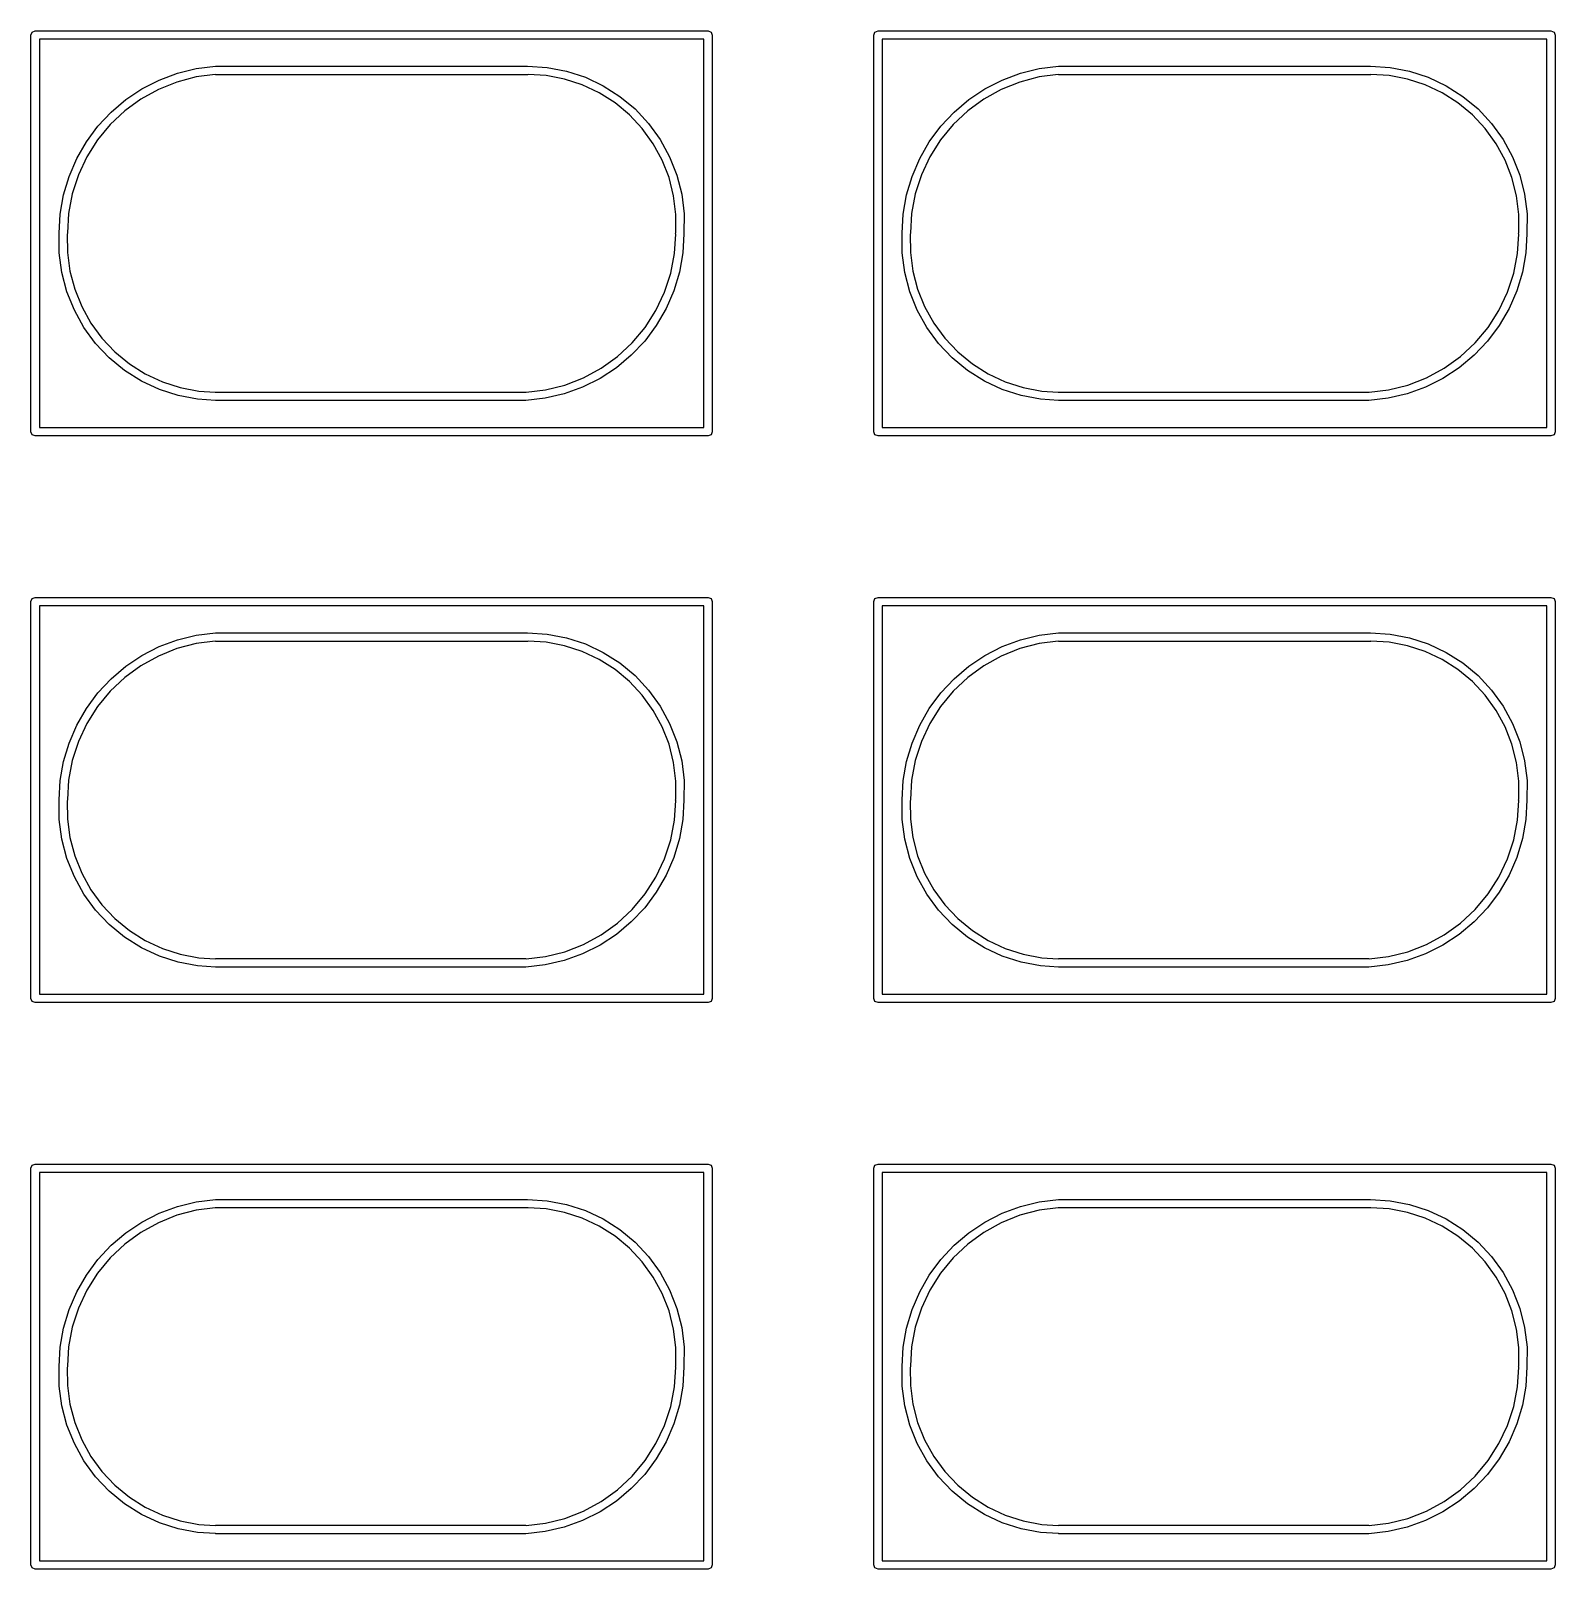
# Model space of a CAD drawing. Extents: x 138 to 171.4, y -122.9 to -69.1.
# Drawn here: x 149.89 to 171.41, y -90.86 to -69.14 of the extents above; entities that cross this region are included whole.
import ezdxf

# ---------------------------------------------------------------- set-up
doc = ezdxf.new("R2010")
doc.units = 0
doc.layers.add('BLACK', color=7, linetype='CONTINUOUS')

msp = doc.modelspace()

# ---------------------------------------------------------------- linework, layer by layer
at = {"layer": 'BLACK', "linetype": 'CONTINUOUS'}
for p, q in [((149.889, -69.1995), (149.907, -69.1571)), ((149.889, -74.8005), (149.889, -69.1995)), ((149.907, -69.1571), (149.95, -69.1395)), ((149.95, -69.1395), (159.451, -69.1395)), ((150.01, -69.2595), (150.01, -74.7405)), ((159.391, -69.2595), (150.01, -69.2595)), ((159.391, -74.7405), (159.391, -69.2595)), ((159.451, -69.1395), (159.493, -69.1571)), ((159.493, -69.1571), (159.51, -69.1995)), ((159.51, -69.1995), (159.51, -74.8005)), ((161.79, -69.1995), (161.807, -69.1571)), ((161.79, -74.8005), (161.79, -69.1995)), ((161.807, -69.1571), (161.85, -69.1395)), ((161.85, -69.1395), (171.35, -69.1395)), ((161.909, -69.2595), (161.909, -74.7405)), ((171.29, -69.2595), (161.909, -69.2595)), ((171.29, -74.7405), (171.29, -69.2595)), ((171.35, -69.1395), (171.393, -69.1571)), ((171.393, -69.1571), (171.41, -69.1995)), ((171.41, -69.1995), (171.41, -74.8005)), ((151.959, -69.7394), (152.225, -69.6742)), ((152.225, -69.6742), (152.496, -69.6401)), ((152.496, -69.6401), (152.496, -69.6401)), ((152.496, -69.6401), (152.498, -69.6408)), ((152.498, -69.6408), (152.5, -69.64)), ((152.5, -69.64), (156.9, -69.64)), ((156.9, -69.64), (157.178, -69.6576)), ((157.178, -69.6576), (157.452, -69.71)), ((157.452, -69.71), (157.718, -69.7964)), ((163.859, -69.7394), (164.125, -69.6742)), ((164.125, -69.6742), (164.396, -69.6401)), ((164.396, -69.6401), (164.396, -69.6401)), ((164.396, -69.6401), (164.398, -69.6408)), ((164.398, -69.6408), (164.4, -69.64)), ((164.4, -69.64), (168.8, -69.64)), ((168.8, -69.64), (169.078, -69.6576)), ((169.078, -69.6576), (169.352, -69.71)), ((169.352, -69.71), (169.618, -69.7964)), ((151.459, -69.9591), (151.703, -69.8348)), ((151.952, -69.863), (151.69, -69.9676)), ((151.703, -69.8348), (151.959, -69.7394)), ((152.224, -69.7919), (151.952, -69.863)), ((152.493, -69.7569), (152.224, -69.7919)), ((152.5, -69.76), (152.493, -69.7569)), ((156.9, -69.76), (152.5, -69.76)), ((156.909, -69.7564), (156.9, -69.76)), ((157.164, -69.7725), (156.909, -69.7564)), ((157.423, -69.8222), (157.164, -69.7725)), ((157.675, -69.9041), (157.423, -69.8222)), ((157.914, -70.0169), (157.675, -69.9041)), ((157.718, -69.7964), (157.97, -69.9154)), ((157.97, -69.9154), (158.205, -70.0653)), ((163.359, -69.9591), (163.603, -69.8348)), ((163.852, -69.863), (163.59, -69.9676)), ((163.603, -69.8348), (163.859, -69.7394)), ((164.124, -69.7919), (163.852, -69.863)), ((164.393, -69.7569), (164.124, -69.7919)), ((164.4, -69.76), (164.393, -69.7569)), ((168.8, -69.76), (164.4, -69.76)), ((168.809, -69.7564), (168.8, -69.76)), ((169.064, -69.7725), (168.809, -69.7564)), ((169.323, -69.8222), (169.064, -69.7725)), ((169.575, -69.9041), (169.323, -69.8222)), ((169.814, -70.0169), (169.575, -69.9041)), ((169.618, -69.7964), (169.87, -69.9154)), ((169.87, -69.9154), (170.105, -70.0653)), ((151.023, -70.2875), (151.232, -70.1107)), ((151.444, -70.1041), (151.216, -70.2702)), ((151.232, -70.1107), (151.459, -69.9591)), ((151.69, -69.9676), (151.444, -70.1041)), ((158.137, -70.1589), (157.914, -70.0169)), ((158.205, -70.0653), (158.42, -70.2435)), ((162.923, -70.2875), (163.132, -70.1107)), ((163.344, -70.1041), (163.116, -70.2702)), ((163.132, -70.1107), (163.359, -69.9591)), ((163.59, -69.9676), (163.344, -70.1041)), ((170.037, -70.1589), (169.814, -70.0169)), ((170.105, -70.0653), (170.32, -70.2435)), ((150.837, -70.4872), (151.023, -70.2875)), ((151.216, -70.2702), (151.011, -70.4636)), ((158.34, -70.3278), (158.137, -70.1589)), ((158.521, -70.5209), (158.34, -70.3278)), ((158.42, -70.2435), (158.61, -70.4472)), ((162.737, -70.4872), (162.923, -70.2875)), ((163.116, -70.2702), (162.911, -70.4636)), ((170.24, -70.3278), (170.037, -70.1589)), ((170.421, -70.5209), (170.24, -70.3278)), ((170.32, -70.2435), (170.51, -70.4472)), ((150.674, -70.7071), (150.837, -70.4872)), ((151.011, -70.4636), (150.832, -70.681)), ((158.676, -70.7351), (158.521, -70.5209)), ((158.61, -70.4472), (158.774, -70.6733)), ((162.574, -70.7071), (162.737, -70.4872)), ((162.911, -70.4636), (162.732, -70.681)), ((170.576, -70.7351), (170.421, -70.5209)), ((170.51, -70.4472), (170.674, -70.6733)), ((150.538, -70.9443), (150.674, -70.7071)), ((150.832, -70.681), (150.682, -70.9191)), ((158.802, -70.9671), (158.676, -70.7351)), ((158.774, -70.6733), (158.907, -70.9181)), ((162.438, -70.9443), (162.574, -70.7071)), ((162.732, -70.681), (162.582, -70.9191)), ((170.702, -70.9671), (170.576, -70.7351)), ((170.674, -70.6733), (170.807, -70.9181)), ((150.43, -71.1957), (150.538, -70.9443)), ((150.682, -70.9191), (150.562, -71.1741)), ((158.899, -71.2132), (158.802, -70.9671)), ((158.907, -70.9181), (159.009, -71.1778)), ((162.33, -71.1957), (162.438, -70.9443)), ((162.582, -70.9191), (162.462, -71.1741)), ((170.799, -71.2132), (170.702, -70.9671)), ((170.807, -70.9181), (170.909, -71.1778)), ((150.353, -71.4577), (150.43, -71.1957)), ((150.562, -71.1741), (150.475, -71.4421)), ((158.964, -71.4695), (158.899, -71.2132)), ((159.009, -71.1778), (159.078, -71.4482)), ((162.253, -71.4577), (162.33, -71.1957)), ((162.462, -71.1741), (162.375, -71.4421)), ((170.864, -71.4695), (170.799, -71.2132)), ((170.909, -71.1778), (170.978, -71.4482)), ((150.305, -71.727), (150.353, -71.4577)), ((150.475, -71.4421), (150.423, -71.7189)), ((159.078, -71.4482), (159.112, -71.7251)), ((162.205, -71.727), (162.253, -71.4577)), ((162.375, -71.4421), (162.323, -71.7189)), ((170.978, -71.4482), (171.012, -71.7251)), ((158.996, -71.7319), (158.964, -71.4695)), ((170.896, -71.7319), (170.864, -71.4695)), ((150.29, -71.9964), (150.305, -71.727)), ((150.423, -71.7189), (150.406, -71.9907)), ((158.995, -71.9875), (158.996, -71.7319)), ((159.112, -71.7251), (159.11, -71.9998)), ((162.19, -71.9964), (162.205, -71.727)), ((162.323, -71.7189), (162.306, -71.9907)), ((170.895, -71.9875), (170.896, -71.7319)), ((171.012, -71.7251), (171.01, -71.9998)), ((150.29, -71.9967), (150.29, -71.9964)), ((150.29, -71.9984), (150.29, -71.9967)), ((150.29, -71.9967), (150.29, -71.9967)), ((150.29, -72), (150.29, -71.9984)), ((150.29, -72.0002), (150.29, -72)), ((150.291, -72.2766), (150.29, -72.0002)), ((150.409, -72.0033), (150.405, -72.0119)), ((150.405, -72.0119), (150.407, -72.2685)), ((150.406, -71.9907), (150.409, -72)), ((150.409, -72), (150.409, -72.0017)), ((150.409, -72.0017), (150.409, -72.0033)), ((158.977, -72.2831), (158.994, -72.0093)), ((158.99, -72), (158.991, -71.998)), ((158.994, -72.0093), (158.99, -72)), ((158.991, -71.996), (158.995, -71.9875)), ((158.991, -71.998), (158.991, -71.996)), ((159.11, -72.0043), (159.094, -72.2748)), ((159.11, -71.9998), (159.111, -72)), ((159.111, -72), (159.11, -72.0014)), ((159.11, -72.0014), (159.11, -72.004)), ((159.11, -72.004), (159.11, -72.004)), ((159.11, -72.004), (159.11, -72.0043)), ((162.189, -72), (162.19, -71.9984)), ((162.19, -72.0002), (162.189, -72)), ((162.19, -71.9967), (162.19, -71.9964)), ((162.19, -71.9984), (162.19, -71.9967)), ((162.19, -71.9967), (162.19, -71.9967)), ((162.191, -72.2766), (162.19, -72.0002)), ((162.309, -72.0033), (162.305, -72.0119)), ((162.305, -72.0119), (162.307, -72.2685)), ((162.306, -71.9907), (162.309, -72)), ((162.309, -72), (162.309, -72.0017)), ((162.309, -72.0017), (162.309, -72.0033)), ((170.877, -72.2831), (170.894, -72.0093)), ((170.891, -71.996), (170.895, -71.9875)), ((170.891, -71.998), (170.891, -71.996)), ((170.891, -72), (170.891, -71.998)), ((170.894, -72.0093), (170.891, -72)), ((171.01, -72.0043), (170.994, -72.2748)), ((171.01, -71.9998), (171.01, -72)), ((171.01, -72), (171.01, -72.0014)), ((171.01, -72.0014), (171.01, -72.004)), ((171.01, -72.004), (171.01, -72.004)), ((171.01, -72.004), (171.01, -72.0043)), ((150.328, -72.554), (150.291, -72.2766)), ((150.407, -72.2685), (150.442, -72.5317)), ((158.924, -72.5616), (158.977, -72.2831)), ((159.094, -72.2748), (159.047, -72.5459)), ((162.228, -72.554), (162.191, -72.2766)), ((162.307, -72.2685), (162.342, -72.5317)), ((170.824, -72.5616), (170.877, -72.2831)), ((170.994, -72.2748), (170.947, -72.5459)), ((150.442, -72.5317), (150.509, -72.7884)), ((159.047, -72.5459), (158.968, -72.8096)), ((162.342, -72.5317), (162.409, -72.7884)), ((170.947, -72.5459), (170.868, -72.8096)), ((150.399, -72.8248), (150.328, -72.554)), ((158.836, -72.8313), (158.924, -72.5616)), ((162.299, -72.8248), (162.228, -72.554)), ((170.736, -72.8313), (170.824, -72.5616)), ((150.504, -73.0845), (150.399, -72.8248)), ((150.509, -72.7884), (150.608, -73.0347)), ((158.714, -73.0876), (158.836, -72.8313)), ((158.968, -72.8096), (158.858, -73.0624)), ((162.404, -73.0845), (162.299, -72.8248)), ((162.409, -72.7884), (162.508, -73.0347)), ((170.614, -73.0876), (170.736, -72.8313)), ((170.868, -72.8096), (170.758, -73.0624)), ((150.64, -73.3291), (150.504, -73.0845)), ((150.608, -73.0347), (150.737, -73.2667)), ((158.562, -73.3267), (158.714, -73.0876)), ((158.858, -73.0624), (158.72, -73.3007)), ((162.54, -73.3291), (162.404, -73.0845)), ((162.508, -73.0347), (162.637, -73.2667)), ((170.462, -73.3267), (170.614, -73.0876)), ((170.758, -73.0624), (170.62, -73.3007)), ((150.805, -73.5549), (150.64, -73.3291)), ((150.737, -73.2667), (150.894, -73.4808)), ((158.38, -73.5447), (158.562, -73.3267)), ((158.72, -73.3007), (158.556, -73.5213)), ((162.705, -73.5549), (162.54, -73.3291)), ((162.637, -73.2667), (162.794, -73.4808)), ((170.28, -73.5447), (170.462, -73.3267)), ((170.62, -73.3007), (170.456, -73.5213)), ((150.998, -73.7583), (150.805, -73.5549)), ((150.894, -73.4808), (151.077, -73.6736)), ((158.173, -73.738), (158.38, -73.5447)), ((158.556, -73.5213), (158.367, -73.7213)), ((162.898, -73.7583), (162.705, -73.5549)), ((162.794, -73.4808), (162.977, -73.6736)), ((170.073, -73.738), (170.28, -73.5447)), ((170.456, -73.5213), (170.267, -73.7213)), ((151.214, -73.9361), (150.998, -73.7583)), ((151.077, -73.6736), (151.282, -73.8422)), ((151.282, -73.8422), (151.506, -73.9839)), ((157.942, -73.9037), (158.173, -73.738)), ((158.367, -73.7213), (158.156, -73.898)), ((163.114, -73.9361), (162.898, -73.7583)), ((162.977, -73.6736), (163.182, -73.8422)), ((163.182, -73.8422), (163.406, -73.9839)), ((169.842, -73.9037), (170.073, -73.738)), ((170.267, -73.7213), (170.056, -73.898)), ((151.451, -74.0855), (151.214, -73.9361)), ((151.506, -73.9839), (151.747, -74.0964)), ((157.429, -74.1421), (157.693, -74.0391)), ((157.925, -74.0489), (157.679, -74.172)), ((157.693, -74.0391), (157.942, -73.9037)), ((158.156, -73.898), (157.925, -74.0489)), ((163.351, -74.0855), (163.114, -73.9361)), ((163.406, -73.9839), (163.647, -74.0964)), ((169.329, -74.1421), (169.593, -74.0391)), ((169.825, -74.0489), (169.579, -74.172)), ((169.593, -74.0391), (169.842, -73.9037)), ((170.056, -73.898), (169.825, -74.0489)), ((151.704, -74.2042), (151.451, -74.0855)), ((151.97, -74.2903), (151.704, -74.2042)), ((151.747, -74.0964), (151.999, -74.1781)), ((151.999, -74.1781), (152.26, -74.2276)), ((152.26, -74.2276), (152.494, -74.2423)), ((152.494, -74.2423), (152.5, -74.24)), ((152.5, -74.24), (156.875, -74.24)), ((156.875, -74.24), (156.883, -74.2432)), ((156.883, -74.2432), (157.154, -74.2109)), ((157.42, -74.2657), (157.152, -74.3286)), ((157.154, -74.2109), (157.429, -74.1421)), ((157.679, -74.172), (157.42, -74.2657)), ((163.604, -74.2042), (163.351, -74.0855)), ((163.87, -74.2903), (163.604, -74.2042)), ((163.647, -74.0964), (163.899, -74.1781)), ((163.899, -74.1781), (164.16, -74.2276)), ((164.16, -74.2276), (164.394, -74.2423)), ((164.394, -74.2423), (164.4, -74.24)), ((164.4, -74.24), (168.775, -74.24)), ((168.775, -74.24), (168.783, -74.2432)), ((168.783, -74.2432), (169.054, -74.2109)), ((169.32, -74.2657), (169.052, -74.3286)), ((169.054, -74.2109), (169.329, -74.1421)), ((169.579, -74.172), (169.32, -74.2657)), ((152.245, -74.3425), (151.97, -74.2903)), ((152.496, -74.3582), (152.245, -74.3425)), ((152.5, -74.36), (152.496, -74.3582)), ((156.875, -74.36), (152.5, -74.36)), ((156.877, -74.3593), (156.875, -74.36)), ((156.879, -74.3599), (156.877, -74.3593)), ((157.152, -74.3286), (156.879, -74.3599)), ((156.879, -74.3599), (156.879, -74.3599)), ((164.145, -74.3425), (163.87, -74.2903)), ((164.396, -74.3582), (164.145, -74.3425)), ((164.4, -74.36), (164.396, -74.3582)), ((168.775, -74.36), (164.4, -74.36)), ((168.777, -74.3593), (168.775, -74.36)), ((168.779, -74.3599), (168.777, -74.3593)), ((169.052, -74.3286), (168.779, -74.3599)), ((168.779, -74.3599), (168.779, -74.3599)), ((149.907, -74.8429), (149.889, -74.8005)), ((149.95, -74.8605), (149.907, -74.8429)), ((159.451, -74.8605), (149.95, -74.8605)), ((150.01, -74.7405), (159.391, -74.7405)), ((159.493, -74.8429), (159.451, -74.8605)), ((159.51, -74.8005), (159.493, -74.8429)), ((161.807, -74.8429), (161.79, -74.8005)), ((161.85, -74.8605), (161.807, -74.8429)), ((171.35, -74.8605), (161.85, -74.8605)), ((161.909, -74.7405), (171.29, -74.7405)), ((171.393, -74.8429), (171.35, -74.8605)), ((171.41, -74.8005), (171.393, -74.8429)), ((149.889, -77.1995), (149.907, -77.1571)), ((149.889, -82.8005), (149.889, -77.1995)), ((149.907, -77.1571), (149.95, -77.1395)), ((149.95, -77.1395), (159.451, -77.1395)), ((150.01, -77.2595), (150.01, -82.7405)), ((159.391, -77.2595), (150.01, -77.2595)), ((159.391, -82.7405), (159.391, -77.2595)), ((159.451, -77.1395), (159.493, -77.1571)), ((159.493, -77.1571), (159.51, -77.1995)), ((159.51, -77.1995), (159.51, -82.8005)), ((161.79, -77.1995), (161.807, -77.1571)), ((161.79, -82.8005), (161.79, -77.1995)), ((161.807, -77.1571), (161.85, -77.1395)), ((161.85, -77.1395), (171.35, -77.1395)), ((161.909, -77.2595), (161.909, -82.7405)), ((171.29, -77.2595), (161.909, -77.2595)), ((171.29, -82.7405), (171.29, -77.2595)), ((171.35, -77.1395), (171.393, -77.1571)), ((171.393, -77.1571), (171.41, -77.1995)), ((171.41, -77.1995), (171.41, -82.8005)), ((151.703, -77.8348), (151.959, -77.7394)), ((151.959, -77.7394), (152.225, -77.6742)), ((152.493, -77.7569), (152.224, -77.7919)), ((152.225, -77.6742), (152.496, -77.6401)), ((152.5, -77.76), (152.493, -77.7569)), ((152.496, -77.6401), (152.496, -77.6401)), ((152.496, -77.6401), (152.498, -77.6408)), ((152.498, -77.6408), (152.5, -77.64)), ((152.5, -77.64), (156.9, -77.64)), ((156.9, -77.76), (152.5, -77.76)), ((156.9, -77.64), (157.178, -77.6576)), ((156.909, -77.7564), (156.9, -77.76)), ((157.164, -77.7725), (156.909, -77.7564)), ((157.178, -77.6576), (157.452, -77.71)), ((157.452, -77.71), (157.718, -77.7964)), ((163.603, -77.8348), (163.859, -77.7394)), ((163.859, -77.7394), (164.125, -77.6742)), ((164.393, -77.7569), (164.124, -77.7919)), ((164.125, -77.6742), (164.396, -77.6401)), ((164.4, -77.76), (164.393, -77.7569)), ((164.396, -77.6401), (164.396, -77.6401)), ((164.396, -77.6401), (164.398, -77.6408)), ((164.398, -77.6408), (164.4, -77.64)), ((164.4, -77.64), (168.8, -77.64)), ((168.8, -77.76), (164.4, -77.76)), ((168.8, -77.64), (169.078, -77.6576)), ((168.809, -77.7564), (168.8, -77.76)), ((169.064, -77.7725), (168.809, -77.7564)), ((169.078, -77.6576), (169.352, -77.71)), ((169.352, -77.71), (169.618, -77.7964)), ((151.232, -78.1107), (151.459, -77.9591)), ((151.69, -77.9676), (151.444, -78.1041)), ((151.459, -77.9591), (151.703, -77.8348)), ((151.952, -77.863), (151.69, -77.9676)), ((152.224, -77.7919), (151.952, -77.863)), ((157.423, -77.8222), (157.164, -77.7725)), ((157.675, -77.9041), (157.423, -77.8222)), ((157.914, -78.0169), (157.675, -77.9041)), ((157.718, -77.7964), (157.97, -77.9154)), ((157.97, -77.9154), (158.205, -78.0653)), ((163.132, -78.1107), (163.359, -77.9591)), ((163.59, -77.9676), (163.344, -78.1041)), ((163.359, -77.9591), (163.603, -77.8348)), ((163.852, -77.863), (163.59, -77.9676)), ((164.124, -77.7919), (163.852, -77.863)), ((169.323, -77.8222), (169.064, -77.7725)), ((169.575, -77.9041), (169.323, -77.8222)), ((169.814, -78.0169), (169.575, -77.9041)), ((169.618, -77.7964), (169.87, -77.9154)), ((169.87, -77.9154), (170.105, -78.0653)), ((151.023, -78.2875), (151.232, -78.1107)), ((151.444, -78.1041), (151.216, -78.2702)), ((158.137, -78.1589), (157.914, -78.0169)), ((158.34, -78.3278), (158.137, -78.1589)), ((158.205, -78.0653), (158.42, -78.2435)), ((162.923, -78.2875), (163.132, -78.1107)), ((163.344, -78.1041), (163.116, -78.2702)), ((170.037, -78.1589), (169.814, -78.0169)), ((170.24, -78.3278), (170.037, -78.1589)), ((170.105, -78.0653), (170.32, -78.2435)), ((150.837, -78.4872), (151.023, -78.2875)), ((151.216, -78.2702), (151.011, -78.4636)), ((158.521, -78.5209), (158.34, -78.3278)), ((158.42, -78.2435), (158.61, -78.4472)), ((162.737, -78.4872), (162.923, -78.2875)), ((163.116, -78.2702), (162.911, -78.4636)), ((170.421, -78.5209), (170.24, -78.3278)), ((170.32, -78.2435), (170.51, -78.4472)), ((150.674, -78.7071), (150.837, -78.4872)), ((151.011, -78.4636), (150.832, -78.681)), ((158.676, -78.7351), (158.521, -78.5209)), ((158.61, -78.4472), (158.774, -78.6733)), ((162.574, -78.7071), (162.737, -78.4872)), ((162.911, -78.4636), (162.732, -78.681)), ((170.576, -78.7351), (170.421, -78.5209)), ((170.51, -78.4472), (170.674, -78.6733)), ((150.538, -78.9443), (150.674, -78.7071)), ((150.832, -78.681), (150.682, -78.9191)), ((158.802, -78.9671), (158.676, -78.7351)), ((158.774, -78.6733), (158.907, -78.9181)), ((162.438, -78.9443), (162.574, -78.7071)), ((162.732, -78.681), (162.582, -78.9191)), ((170.702, -78.9671), (170.576, -78.7351)), ((170.674, -78.6733), (170.807, -78.9181)), ((150.43, -79.1957), (150.538, -78.9443)), ((150.682, -78.9191), (150.562, -79.1741)), ((158.899, -79.2132), (158.802, -78.9671)), ((158.907, -78.9181), (159.009, -79.1778)), ((162.33, -79.1957), (162.438, -78.9443)), ((162.582, -78.9191), (162.462, -79.1741)), ((170.799, -79.2132), (170.702, -78.9671)), ((170.807, -78.9181), (170.909, -79.1778)), ((150.353, -79.4577), (150.43, -79.1957)), ((150.562, -79.1741), (150.475, -79.4421)), ((158.964, -79.4695), (158.899, -79.2132)), ((159.009, -79.1778), (159.078, -79.4482)), ((162.253, -79.4577), (162.33, -79.1957)), ((162.462, -79.1741), (162.375, -79.4421)), ((170.864, -79.4695), (170.799, -79.2132)), ((170.909, -79.1778), (170.978, -79.4482)), ((150.305, -79.727), (150.353, -79.4577)), ((150.475, -79.4421), (150.423, -79.7189)), ((158.996, -79.7319), (158.964, -79.4695)), ((159.078, -79.4482), (159.112, -79.7251)), ((162.205, -79.727), (162.253, -79.4577)), ((162.375, -79.4421), (162.323, -79.7189)), ((170.896, -79.7319), (170.864, -79.4695)), ((170.978, -79.4482), (171.012, -79.7251)), ((150.29, -79.9964), (150.305, -79.727)), ((150.423, -79.7189), (150.406, -79.9907)), ((158.995, -79.9875), (158.996, -79.7319)), ((159.112, -79.7251), (159.11, -79.9998)), ((162.19, -79.9964), (162.205, -79.727)), ((162.323, -79.7189), (162.306, -79.9907)), ((170.895, -79.9875), (170.896, -79.7319)), ((171.012, -79.7251), (171.01, -79.9998)), ((150.29, -79.9967), (150.29, -79.9964)), ((150.29, -79.9984), (150.29, -79.9967)), ((150.29, -79.9967), (150.29, -79.9967)), ((150.29, -80), (150.29, -79.9984)), ((150.29, -80.0002), (150.29, -80)), ((150.291, -80.2766), (150.29, -80.0002)), ((150.409, -80.0033), (150.405, -80.0119)), ((150.405, -80.0119), (150.407, -80.2685)), ((150.406, -79.9907), (150.409, -80)), ((150.409, -80), (150.409, -80.0017)), ((150.409, -80.0017), (150.409, -80.0033)), ((158.977, -80.2831), (158.994, -80.0093)), ((158.99, -80), (158.991, -79.998)), ((158.994, -80.0093), (158.99, -80)), ((158.991, -79.996), (158.995, -79.9875)), ((158.991, -79.998), (158.991, -79.996)), ((159.11, -80.0043), (159.094, -80.2748)), ((159.11, -79.9998), (159.111, -80)), ((159.111, -80), (159.11, -80.0014)), ((159.11, -80.0014), (159.11, -80.004)), ((159.11, -80.004), (159.11, -80.004)), ((159.11, -80.004), (159.11, -80.0043)), ((162.189, -80), (162.19, -79.9984)), ((162.19, -80.0002), (162.189, -80)), ((162.19, -79.9967), (162.19, -79.9964)), ((162.19, -79.9984), (162.19, -79.9967)), ((162.19, -79.9967), (162.19, -79.9967)), ((162.191, -80.2766), (162.19, -80.0002)), ((162.309, -80.0033), (162.305, -80.0119)), ((162.305, -80.0119), (162.307, -80.2685)), ((162.306, -79.9907), (162.309, -80)), ((162.309, -80), (162.309, -80.0017)), ((162.309, -80.0017), (162.309, -80.0033)), ((170.877, -80.2831), (170.894, -80.0093)), ((170.891, -79.996), (170.895, -79.9875)), ((170.891, -79.998), (170.891, -79.996)), ((170.891, -80), (170.891, -79.998)), ((170.894, -80.0093), (170.891, -80)), ((171.01, -80.0043), (170.994, -80.2748)), ((171.01, -79.9998), (171.01, -80)), ((171.01, -80), (171.01, -80.0014)), ((171.01, -80.0014), (171.01, -80.004)), ((171.01, -80.004), (171.01, -80.004)), ((171.01, -80.004), (171.01, -80.0043)), ((150.328, -80.554), (150.291, -80.2766)), ((150.407, -80.2685), (150.442, -80.5317)), ((158.924, -80.5616), (158.977, -80.2831)), ((159.094, -80.2748), (159.047, -80.5459)), ((162.228, -80.554), (162.191, -80.2766)), ((162.307, -80.2685), (162.342, -80.5317)), ((170.824, -80.5616), (170.877, -80.2831)), ((170.994, -80.2748), (170.947, -80.5459)), ((150.399, -80.8248), (150.328, -80.554)), ((150.442, -80.5317), (150.509, -80.7884)), ((158.836, -80.8313), (158.924, -80.5616)), ((159.047, -80.5459), (158.968, -80.8096)), ((162.299, -80.8248), (162.228, -80.554)), ((162.342, -80.5317), (162.409, -80.7884)), ((170.736, -80.8313), (170.824, -80.5616)), ((170.947, -80.5459), (170.868, -80.8096)), ((150.509, -80.7884), (150.608, -81.0347)), ((162.409, -80.7884), (162.508, -81.0347)), ((150.504, -81.0845), (150.399, -80.8248)), ((158.714, -81.0876), (158.836, -80.8313)), ((158.968, -80.8096), (158.858, -81.0624)), ((162.404, -81.0845), (162.299, -80.8248)), ((170.614, -81.0876), (170.736, -80.8313)), ((170.868, -80.8096), (170.758, -81.0624)), ((150.64, -81.3291), (150.504, -81.0845)), ((150.608, -81.0347), (150.737, -81.2667)), ((158.562, -81.3267), (158.714, -81.0876)), ((158.858, -81.0624), (158.72, -81.3007)), ((162.54, -81.3291), (162.404, -81.0845)), ((162.508, -81.0347), (162.637, -81.2667)), ((170.462, -81.3267), (170.614, -81.0876)), ((170.758, -81.0624), (170.62, -81.3007)), ((150.805, -81.5549), (150.64, -81.3291)), ((150.737, -81.2667), (150.894, -81.4808)), ((158.38, -81.5447), (158.562, -81.3267)), ((158.72, -81.3007), (158.556, -81.5213)), ((162.705, -81.5549), (162.54, -81.3291)), ((162.637, -81.2667), (162.794, -81.4808)), ((170.28, -81.5447), (170.462, -81.3267)), ((170.62, -81.3007), (170.456, -81.5213)), ((150.998, -81.7583), (150.805, -81.5549)), ((150.894, -81.4808), (151.077, -81.6736)), ((158.173, -81.738), (158.38, -81.5447)), ((158.556, -81.5213), (158.367, -81.7213)), ((162.898, -81.7583), (162.705, -81.5549)), ((162.794, -81.4808), (162.977, -81.6736)), ((170.073, -81.738), (170.28, -81.5447)), ((170.456, -81.5213), (170.267, -81.7213)), ((151.214, -81.9361), (150.998, -81.7583)), ((151.077, -81.6736), (151.282, -81.8422)), ((151.282, -81.8422), (151.506, -81.9839)), ((157.942, -81.9037), (158.173, -81.738)), ((158.367, -81.7213), (158.156, -81.898)), ((163.114, -81.9361), (162.898, -81.7583)), ((162.977, -81.6736), (163.182, -81.8422)), ((163.182, -81.8422), (163.406, -81.9839)), ((169.842, -81.9037), (170.073, -81.738)), ((170.267, -81.7213), (170.056, -81.898)), ((151.451, -82.0855), (151.214, -81.9361)), ((151.704, -82.2042), (151.451, -82.0855)), ((151.506, -81.9839), (151.747, -82.0964)), ((151.747, -82.0964), (151.999, -82.1781)), ((157.429, -82.1421), (157.693, -82.0391)), ((157.925, -82.0489), (157.679, -82.172)), ((157.693, -82.0391), (157.942, -81.9037)), ((158.156, -81.898), (157.925, -82.0489)), ((163.351, -82.0855), (163.114, -81.9361)), ((163.604, -82.2042), (163.351, -82.0855)), ((163.406, -81.9839), (163.647, -82.0964)), ((163.647, -82.0964), (163.899, -82.1781)), ((169.329, -82.1421), (169.593, -82.0391)), ((169.825, -82.0489), (169.579, -82.172)), ((169.593, -82.0391), (169.842, -81.9037)), ((170.056, -81.898), (169.825, -82.0489)), ((151.97, -82.2903), (151.704, -82.2042)), ((152.245, -82.3425), (151.97, -82.2903)), ((151.999, -82.1781), (152.26, -82.2276)), ((152.26, -82.2276), (152.494, -82.2423)), ((152.494, -82.2423), (152.5, -82.24)), ((152.5, -82.24), (156.875, -82.24)), ((156.875, -82.24), (156.883, -82.2432)), ((156.883, -82.2432), (157.154, -82.2109)), ((157.42, -82.2657), (157.152, -82.3286)), ((157.154, -82.2109), (157.429, -82.1421)), ((157.679, -82.172), (157.42, -82.2657)), ((163.87, -82.2903), (163.604, -82.2042)), ((164.145, -82.3425), (163.87, -82.2903)), ((163.899, -82.1781), (164.16, -82.2276)), ((164.16, -82.2276), (164.394, -82.2423)), ((164.394, -82.2423), (164.4, -82.24)), ((164.4, -82.24), (168.775, -82.24)), ((168.775, -82.24), (168.783, -82.2432)), ((168.783, -82.2432), (169.054, -82.2109)), ((169.32, -82.2657), (169.052, -82.3286)), ((169.054, -82.2109), (169.329, -82.1421)), ((169.579, -82.172), (169.32, -82.2657)), ((152.496, -82.3582), (152.245, -82.3425)), ((152.5, -82.36), (152.496, -82.3582)), ((156.875, -82.36), (152.5, -82.36)), ((156.877, -82.3593), (156.875, -82.36)), ((156.879, -82.3599), (156.877, -82.3593)), ((157.152, -82.3286), (156.879, -82.3599)), ((156.879, -82.3599), (156.879, -82.3599)), ((164.396, -82.3582), (164.145, -82.3425)), ((164.4, -82.36), (164.396, -82.3582)), ((168.775, -82.36), (164.4, -82.36)), ((168.777, -82.3593), (168.775, -82.36)), ((168.779, -82.3599), (168.777, -82.3593)), ((169.052, -82.3286), (168.779, -82.3599)), ((168.779, -82.3599), (168.779, -82.3599)), ((150.01, -82.7405), (159.391, -82.7405)), ((161.909, -82.7405), (171.29, -82.7405)), ((149.907, -82.8429), (149.889, -82.8005)), ((149.95, -82.8605), (149.907, -82.8429)), ((159.451, -82.8605), (149.95, -82.8605)), ((159.493, -82.8429), (159.451, -82.8605)), ((159.51, -82.8005), (159.493, -82.8429)), ((161.807, -82.8429), (161.79, -82.8005)), ((161.85, -82.8605), (161.807, -82.8429)), ((171.35, -82.8605), (161.85, -82.8605)), ((171.393, -82.8429), (171.35, -82.8605)), ((171.41, -82.8005), (171.393, -82.8429)), ((149.907, -85.1571), (149.95, -85.1395)), ((149.95, -85.1395), (159.451, -85.1395)), ((159.451, -85.1395), (159.493, -85.1571)), ((161.807, -85.1571), (161.85, -85.1395)), ((161.85, -85.1395), (171.35, -85.1395)), ((171.35, -85.1395), (171.393, -85.1571)), ((149.889, -85.1995), (149.907, -85.1571)), ((149.889, -90.8005), (149.889, -85.1995)), ((150.01, -85.2595), (150.01, -90.7405)), ((159.391, -85.2595), (150.01, -85.2595)), ((159.391, -90.7405), (159.391, -85.2595)), ((159.493, -85.1571), (159.51, -85.1995)), ((159.51, -85.1995), (159.51, -90.8005)), ((161.79, -85.1995), (161.807, -85.1571)), ((161.79, -90.8005), (161.79, -85.1995)), ((161.909, -85.2595), (161.909, -90.7405)), ((171.29, -85.2595), (161.909, -85.2595)), ((171.29, -90.7405), (171.29, -85.2595)), ((171.393, -85.1571), (171.41, -85.1995)), ((171.41, -85.1995), (171.41, -90.8005)), ((151.703, -85.8348), (151.959, -85.7394)), ((152.224, -85.7919), (151.952, -85.863)), ((151.959, -85.7394), (152.225, -85.6742)), ((152.493, -85.7569), (152.224, -85.7919)), ((152.225, -85.6742), (152.496, -85.6401)), ((152.5, -85.76), (152.493, -85.7569)), ((152.496, -85.6401), (152.496, -85.6401)), ((152.496, -85.6401), (152.498, -85.6408)), ((152.498, -85.6408), (152.5, -85.64)), ((152.5, -85.64), (156.9, -85.64)), ((156.9, -85.76), (152.5, -85.76)), ((156.9, -85.64), (157.178, -85.6576)), ((156.909, -85.7564), (156.9, -85.76)), ((157.164, -85.7725), (156.909, -85.7564)), ((157.423, -85.8222), (157.164, -85.7725)), ((157.178, -85.6576), (157.452, -85.71)), ((157.452, -85.71), (157.718, -85.7964)), ((157.718, -85.7964), (157.97, -85.9154)), ((163.603, -85.8348), (163.859, -85.7394)), ((164.124, -85.7919), (163.852, -85.863)), ((163.859, -85.7394), (164.125, -85.6742)), ((164.393, -85.7569), (164.124, -85.7919)), ((164.125, -85.6742), (164.396, -85.6401)), ((164.4, -85.76), (164.393, -85.7569)), ((164.396, -85.6401), (164.396, -85.6401)), ((164.396, -85.6401), (164.398, -85.6408)), ((164.398, -85.6408), (164.4, -85.64)), ((164.4, -85.64), (168.8, -85.64)), ((168.8, -85.76), (164.4, -85.76)), ((168.8, -85.64), (169.078, -85.6576)), ((168.809, -85.7564), (168.8, -85.76)), ((169.064, -85.7725), (168.809, -85.7564)), ((169.323, -85.8222), (169.064, -85.7725)), ((169.078, -85.6576), (169.352, -85.71)), ((169.352, -85.71), (169.618, -85.7964)), ((169.618, -85.7964), (169.87, -85.9154)), ((151.232, -86.1107), (151.459, -85.9591)), ((151.69, -85.9676), (151.444, -86.1041)), ((151.459, -85.9591), (151.703, -85.8348)), ((151.952, -85.863), (151.69, -85.9676)), ((157.675, -85.9041), (157.423, -85.8222)), ((157.914, -86.0169), (157.675, -85.9041)), ((157.97, -85.9154), (158.205, -86.0653)), ((163.132, -86.1107), (163.359, -85.9591)), ((163.59, -85.9676), (163.344, -86.1041)), ((163.359, -85.9591), (163.603, -85.8348)), ((163.852, -85.863), (163.59, -85.9676)), ((169.575, -85.9041), (169.323, -85.8222)), ((169.814, -86.0169), (169.575, -85.9041)), ((169.87, -85.9154), (170.105, -86.0653)), ((151.023, -86.2875), (151.232, -86.1107)), ((151.444, -86.1041), (151.216, -86.2702)), ((158.137, -86.1589), (157.914, -86.0169)), ((158.34, -86.3278), (158.137, -86.1589)), ((158.205, -86.0653), (158.42, -86.2435)), ((162.923, -86.2875), (163.132, -86.1107)), ((163.344, -86.1041), (163.116, -86.2702)), ((170.037, -86.1589), (169.814, -86.0169)), ((170.24, -86.3278), (170.037, -86.1589)), ((170.105, -86.0653), (170.32, -86.2435)), ((150.837, -86.4872), (151.023, -86.2875)), ((151.216, -86.2702), (151.011, -86.4636)), ((158.521, -86.5209), (158.34, -86.3278)), ((158.42, -86.2435), (158.61, -86.4472)), ((158.61, -86.4472), (158.774, -86.6733)), ((162.737, -86.4872), (162.923, -86.2875)), ((163.116, -86.2702), (162.911, -86.4636)), ((170.421, -86.5209), (170.24, -86.3278)), ((170.32, -86.2435), (170.51, -86.4472)), ((170.51, -86.4472), (170.674, -86.6733)), ((150.674, -86.7071), (150.837, -86.4872)), ((151.011, -86.4636), (150.832, -86.681)), ((158.676, -86.7351), (158.521, -86.5209)), ((162.574, -86.7071), (162.737, -86.4872)), ((162.911, -86.4636), (162.732, -86.681)), ((170.576, -86.7351), (170.421, -86.5209)), ((150.538, -86.9443), (150.674, -86.7071)), ((150.832, -86.681), (150.682, -86.9191)), ((158.802, -86.9671), (158.676, -86.7351)), ((158.774, -86.6733), (158.907, -86.9181)), ((162.438, -86.9443), (162.574, -86.7071)), ((162.732, -86.681), (162.582, -86.9191)), ((170.702, -86.9671), (170.576, -86.7351)), ((170.674, -86.6733), (170.807, -86.9181)), ((150.43, -87.1957), (150.538, -86.9443)), ((150.682, -86.9191), (150.562, -87.1741)), ((158.899, -87.2132), (158.802, -86.9671)), ((158.907, -86.9181), (159.009, -87.1778)), ((162.33, -87.1957), (162.438, -86.9443)), ((162.582, -86.9191), (162.462, -87.1741)), ((170.799, -87.2132), (170.702, -86.9671)), ((170.807, -86.9181), (170.909, -87.1778)), ((150.353, -87.4577), (150.43, -87.1957)), ((150.562, -87.1741), (150.475, -87.4421)), ((158.964, -87.4695), (158.899, -87.2132)), ((159.009, -87.1778), (159.078, -87.4482)), ((162.253, -87.4577), (162.33, -87.1957)), ((162.462, -87.1741), (162.375, -87.4421)), ((170.864, -87.4695), (170.799, -87.2132)), ((170.909, -87.1778), (170.978, -87.4482)), ((150.305, -87.727), (150.353, -87.4577)), ((150.475, -87.4421), (150.423, -87.7188)), ((158.996, -87.7319), (158.964, -87.4695)), ((159.078, -87.4482), (159.112, -87.7251)), ((162.205, -87.727), (162.253, -87.4577)), ((162.375, -87.4421), (162.323, -87.7188)), ((170.896, -87.7319), (170.864, -87.4695)), ((170.978, -87.4482), (171.012, -87.7251)), ((150.29, -87.9964), (150.305, -87.727)), ((150.423, -87.7188), (150.406, -87.9907)), ((158.995, -87.9875), (158.996, -87.7319)), ((159.112, -87.7251), (159.11, -87.9998)), ((162.19, -87.9964), (162.205, -87.727)), ((162.323, -87.7188), (162.306, -87.9907)), ((170.895, -87.9875), (170.896, -87.7319)), ((171.012, -87.7251), (171.01, -87.9998)), ((150.29, -87.9967), (150.29, -87.9964)), ((150.29, -87.9984), (150.29, -87.9967)), ((150.29, -87.9967), (150.29, -87.9967)), ((150.29, -88), (150.29, -87.9984)), ((150.29, -88.0002), (150.29, -88)), ((150.291, -88.2766), (150.29, -88.0002)), ((150.409, -88.0033), (150.405, -88.0119)), ((150.405, -88.0119), (150.407, -88.2685)), ((150.406, -87.9907), (150.409, -88)), ((150.409, -88), (150.409, -88.0017)), ((150.409, -88.0017), (150.409, -88.0033)), ((158.977, -88.2831), (158.994, -88.0093)), ((158.99, -88), (158.991, -87.998)), ((158.994, -88.0093), (158.99, -88)), ((158.991, -87.996), (158.995, -87.9875)), ((158.991, -87.998), (158.991, -87.996)), ((159.11, -88.0043), (159.094, -88.2748)), ((159.11, -87.9998), (159.111, -88)), ((159.111, -88), (159.11, -88.0014)), ((159.11, -88.0014), (159.11, -88.004)), ((159.11, -88.004), (159.11, -88.004)), ((159.11, -88.004), (159.11, -88.0043)), ((162.189, -88), (162.19, -87.9984)), ((162.19, -88.0002), (162.189, -88)), ((162.19, -87.9967), (162.19, -87.9964)), ((162.19, -87.9984), (162.19, -87.9967)), ((162.19, -87.9967), (162.19, -87.9967)), ((162.191, -88.2766), (162.19, -88.0002)), ((162.309, -88.0033), (162.305, -88.0119)), ((162.305, -88.0119), (162.307, -88.2685)), ((162.306, -87.9907), (162.309, -88)), ((162.309, -88), (162.309, -88.0017)), ((162.309, -88.0017), (162.309, -88.0033)), ((170.877, -88.2831), (170.894, -88.0093)), ((170.891, -87.996), (170.895, -87.9875)), ((170.891, -87.998), (170.891, -87.996)), ((170.891, -88), (170.891, -87.998)), ((170.894, -88.0093), (170.891, -88)), ((171.01, -88.0043), (170.994, -88.2748)), ((171.01, -87.9998), (171.01, -88)), ((171.01, -88), (171.01, -88.0014)), ((171.01, -88.0014), (171.01, -88.004)), ((171.01, -88.004), (171.01, -88.004)), ((171.01, -88.004), (171.01, -88.0043)), ((150.328, -88.554), (150.291, -88.2766)), ((150.407, -88.2685), (150.442, -88.5317)), ((158.924, -88.5616), (158.977, -88.2831)), ((159.094, -88.2748), (159.047, -88.5459)), ((162.228, -88.554), (162.191, -88.2766)), ((162.307, -88.2685), (162.342, -88.5317)), ((170.824, -88.5616), (170.877, -88.2831)), ((170.994, -88.2748), (170.947, -88.5459)), ((150.399, -88.8248), (150.328, -88.554)), ((150.442, -88.5317), (150.509, -88.7884)), ((158.836, -88.8313), (158.924, -88.5616)), ((159.047, -88.5459), (158.968, -88.8096)), ((162.299, -88.8248), (162.228, -88.554)), ((162.342, -88.5317), (162.409, -88.7884)), ((170.736, -88.8313), (170.824, -88.5616)), ((170.947, -88.5459), (170.868, -88.8096)), ((150.504, -89.0845), (150.399, -88.8248)), ((150.509, -88.7884), (150.608, -89.0347)), ((158.714, -89.0876), (158.836, -88.8313)), ((158.968, -88.8096), (158.858, -89.0624)), ((162.404, -89.0845), (162.299, -88.8248)), ((162.409, -88.7884), (162.508, -89.0347)), ((170.614, -89.0876), (170.736, -88.8313)), ((170.868, -88.8096), (170.758, -89.0624)), ((150.608, -89.0347), (150.737, -89.2667)), ((162.508, -89.0347), (162.637, -89.2667)), ((150.64, -89.3291), (150.504, -89.0845)), ((150.737, -89.2667), (150.894, -89.4808)), ((158.562, -89.3267), (158.714, -89.0876)), ((158.858, -89.0624), (158.72, -89.3007)), ((162.54, -89.3291), (162.404, -89.0845)), ((162.637, -89.2667), (162.794, -89.4808)), ((170.462, -89.3267), (170.614, -89.0876)), ((170.758, -89.0624), (170.62, -89.3007)), ((150.805, -89.5549), (150.64, -89.3291)), ((150.894, -89.4808), (151.077, -89.6736)), ((158.38, -89.5447), (158.562, -89.3267)), ((158.72, -89.3007), (158.556, -89.5213)), ((162.705, -89.5549), (162.54, -89.3291)), ((162.794, -89.4808), (162.977, -89.6736)), ((170.28, -89.5447), (170.462, -89.3267)), ((170.62, -89.3007), (170.456, -89.5213)), ((150.998, -89.7583), (150.805, -89.5549)), ((151.077, -89.6736), (151.282, -89.8422)), ((158.173, -89.738), (158.38, -89.5447)), ((158.556, -89.5213), (158.367, -89.7213)), ((162.898, -89.7583), (162.705, -89.5549)), ((162.977, -89.6736), (163.182, -89.8422)), ((170.073, -89.738), (170.28, -89.5447)), ((170.456, -89.5213), (170.267, -89.7213)), ((151.214, -89.9361), (150.998, -89.7583)), ((151.282, -89.8422), (151.506, -89.9839)), ((157.693, -90.0391), (157.942, -89.9037)), ((158.156, -89.898), (157.925, -90.0489)), ((157.942, -89.9037), (158.173, -89.738)), ((158.367, -89.7213), (158.156, -89.898)), ((163.114, -89.9361), (162.898, -89.7583)), ((163.182, -89.8422), (163.406, -89.9839)), ((169.593, -90.0391), (169.842, -89.9037)), ((170.056, -89.898), (169.825, -90.0489)), ((169.842, -89.9037), (170.073, -89.738)), ((170.267, -89.7213), (170.056, -89.898)), ((151.451, -90.0855), (151.214, -89.9361)), ((151.704, -90.2042), (151.451, -90.0855)), ((151.506, -89.9839), (151.747, -90.0964)), ((151.747, -90.0964), (151.999, -90.1781)), ((157.154, -90.2109), (157.429, -90.1421)), ((157.429, -90.1421), (157.693, -90.0391)), ((157.925, -90.0489), (157.679, -90.172)), ((163.351, -90.0855), (163.114, -89.9361)), ((163.604, -90.2042), (163.351, -90.0855)), ((163.406, -89.9839), (163.647, -90.0964)), ((163.647, -90.0964), (163.899, -90.1781)), ((169.054, -90.2109), (169.329, -90.1421)), ((169.329, -90.1421), (169.593, -90.0391)), ((169.825, -90.0489), (169.579, -90.172)), ((151.97, -90.2903), (151.704, -90.2042)), ((152.245, -90.3425), (151.97, -90.2903)), ((151.999, -90.1781), (152.26, -90.2276)), ((152.496, -90.3582), (152.245, -90.3425)), ((152.26, -90.2276), (152.494, -90.2423)), ((152.494, -90.2423), (152.5, -90.24)), ((152.5, -90.36), (152.496, -90.3582)), ((152.5, -90.24), (156.875, -90.24)), ((156.875, -90.24), (156.883, -90.2432)), ((156.877, -90.3593), (156.875, -90.36)), ((156.879, -90.3599), (156.877, -90.3593)), ((157.152, -90.3286), (156.879, -90.3599)), ((156.883, -90.2432), (157.154, -90.2109)), ((157.42, -90.2657), (157.152, -90.3286)), ((157.679, -90.172), (157.42, -90.2657)), ((163.87, -90.2903), (163.604, -90.2042)), ((164.145, -90.3425), (163.87, -90.2903)), ((163.899, -90.1781), (164.16, -90.2276)), ((164.396, -90.3582), (164.145, -90.3425)), ((164.16, -90.2276), (164.394, -90.2423)), ((164.394, -90.2423), (164.4, -90.24)), ((164.4, -90.36), (164.396, -90.3582)), ((164.4, -90.24), (168.775, -90.24)), ((168.775, -90.24), (168.783, -90.2432)), ((168.777, -90.3593), (168.775, -90.36)), ((168.779, -90.3599), (168.777, -90.3593)), ((169.052, -90.3286), (168.779, -90.3599)), ((168.783, -90.2432), (169.054, -90.2109)), ((169.32, -90.2657), (169.052, -90.3286)), ((169.579, -90.172), (169.32, -90.2657)), ((156.875, -90.36), (152.5, -90.36)), ((156.879, -90.3599), (156.879, -90.3599)), ((168.775, -90.36), (164.4, -90.36)), ((168.779, -90.3599), (168.779, -90.3599)), ((150.01, -90.7405), (159.391, -90.7405)), ((161.909, -90.7405), (171.29, -90.7405)), ((149.907, -90.8429), (149.889, -90.8005)), ((149.95, -90.8605), (149.907, -90.8429)), ((159.451, -90.8605), (149.95, -90.8605)), ((159.493, -90.8429), (159.451, -90.8605)), ((159.51, -90.8005), (159.493, -90.8429)), ((161.807, -90.8429), (161.79, -90.8005)), ((161.85, -90.8605), (161.807, -90.8429)), ((171.35, -90.8605), (161.85, -90.8605)), ((171.393, -90.8429), (171.35, -90.8605)), ((171.41, -90.8005), (171.393, -90.8429))]:
    msp.add_line(p, q, dxfattribs=at)

doc.saveas('drawing.dxf')
